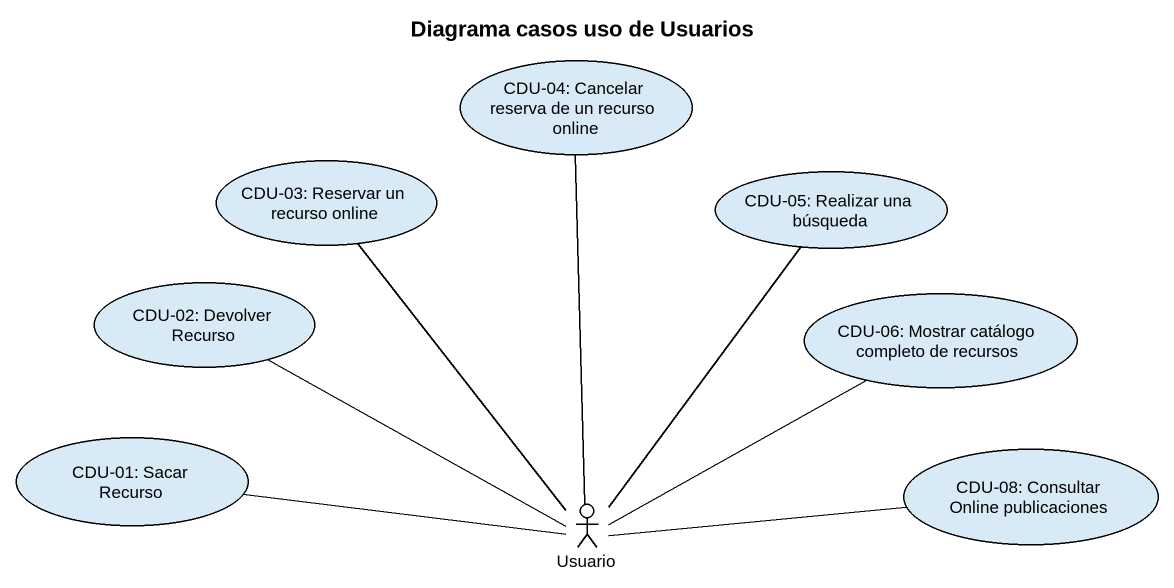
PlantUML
@startuml
title Diagrama casos uso de Usuarios
usecase "CDU-04: Cancelar reserva de un recurso online" as CDU_04_Cancelar_reserva_de
usecase "CDU-03: Reservar un recurso online" as CDU_03_Reservar_un_recurso
usecase "CDU-05: Realizar una búsqueda" as CDU_05_Realizar_una_búsqueda
usecase "CDU-02: Devolver Recurso" as CDU_02_Devolver_Recurso
usecase "CDU-06: Mostrar catálogo completo de recursos" as CDU_06_Mostrar_catálogo
usecase "CDU-01: Sacar Recurso" as CDU_01_Sacar_Recurso
usecase "CDU-08: Consultar Online publicaciones" as CDU_08_Consultar_Online
actor Usuario
CDU_04_Cancelar_reserva_de -- Usuario
CDU_03_Reservar_un_recurso -- Usuario
CDU_05_Realizar_una_búsqueda -- Usuario
CDU_02_Devolver_Recurso -right- Usuario
CDU_06_Mostrar_catálogo -left- Usuario
CDU_01_Sacar_Recurso -right- Usuario
CDU_08_Consultar_Online -left- Usuario
@enduml
